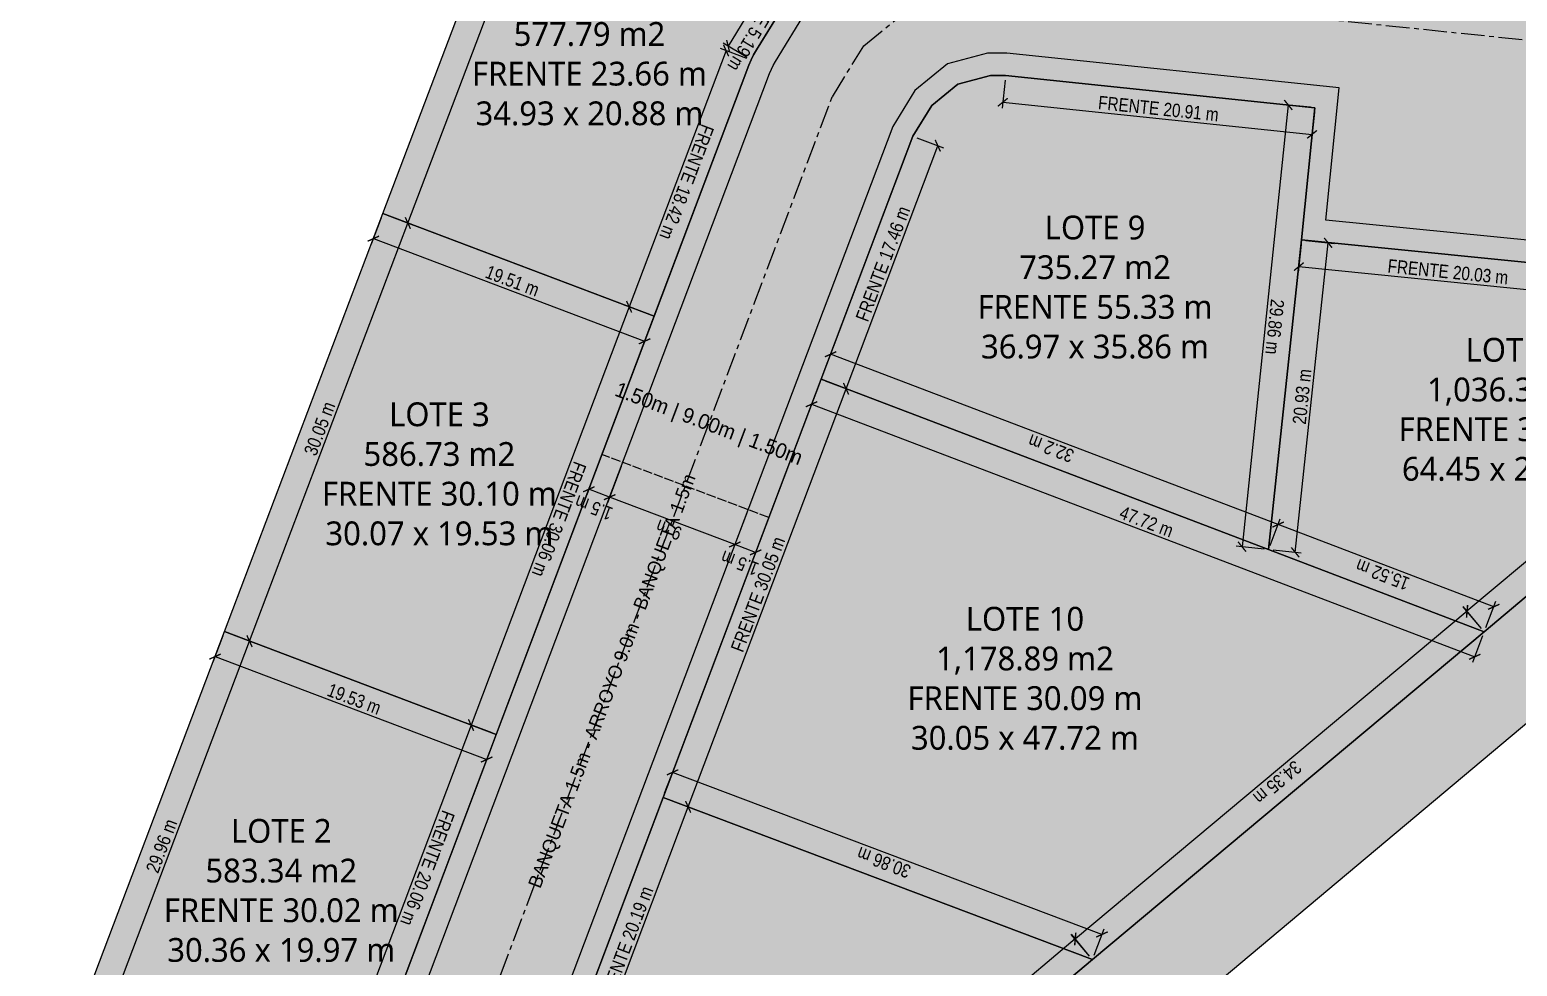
# Model space of a CAD drawing. Header units: metres. Extents: x 357816 to 358234, y 2285110 to 2285488.
# Drawn here: x 357894.6 to 357994.7, y 2285177.3 to 2285240.2 of the extents above; entities that cross this region are included whole.
import ezdxf
from ezdxf.enums import TextEntityAlignment as Align

# ---------------------------------------------------------------- set-up
doc = ezdxf.new("R2010")
doc.units = ezdxf.units.M
doc.header["$LTSCALE"] = 0.5
doc.linetypes.add('CENTER', pattern=[5.08, 3.175, -0.635, 0.635, -0.635])
doc.linetypes.add('DASHED', pattern=[1.524, 1.27, -0.254])
for name, color, linetype in [('COTAS', 6, 'Continuous'), ('DONACION', 3, 'Continuous'), ('LOTES', 2, 'Continuous'), ('TEXTOS', 7, 'Continuous'), ('VIAL_ASFALTO', 8, 'Continuous'), ('VIAL_BANQUETA', 9, 'CONTINUOUS')]:
    doc.layers.add(name, color=color, linetype=linetype)
doc.styles.add('OpenSans', font='OpenSans-Regular.ttf')
doc.styles.add('OpenSansCondensed-Light', font='OpenSansCondensed-Light.ttf')
doc.dimstyles.new('COTAS_M', dxfattribs={"dimtxt": 0.9, "dimasz": 0.6, "dimexe": 0.4, "dimexo": 0.3, "dimgap": 0.2, "dimtad": 1, "dimzin": 12, "dimdsep": 46, "dimtxsty": 'OpenSansCondensed-Light', "dimblk": 'ARCHTICK', "dimcen": 2.5, "dimclrd": 256, "dimclre": 256, "dimclrt": 256, "dimazin": 3, "dimtfac": 0.5, "dimtmove": 2, "dimatfit": 3})

# ---------------------------------------------------------------- blocks, each defined once
blk = doc.blocks.new('_ARCHTICK')
at = {"color": 0, "linetype": 'BYBLOCK', "const_width": 0.15}
blk.add_lwpolyline([(-0.5, -0.5), (0.5, 0.5)], dxfattribs=at)
blk = doc.blocks.new('*D8')
for p, q in [((357924.32, 2285193.48), (357917.23, 2285174.71)), ((357925.73, 2285192.95), (357923.95, 2285193.62)), ((357918.64, 2285174.18), (357916.86, 2285174.85))]:
    blk.add_line(p, q)
at = {"layer": 'Defpoints'}
for p in [(357924.32, 2285193.48), (357926.01, 2285192.84), (357918.92, 2285174.07)]:
    blk.add_point(p, dxfattribs=at)
at = {"layer": 'COTAS', "xscale": 0.6, "yscale": 0.6}
for p, rotation in [((357924.32, 2285193.48), 69.30350256378664), ((357917.23, 2285174.71), -110.69649743621336)]:
    blk.add_blockref('_ARCHTICK', p, dxfattribs=dict(at, rotation=rotation))
at = {"layer": 'COTAS', "insert": (357921.39, 2285183.86), "char_height": 0.9, "attachment_point": 5, "rotation": 249.3035, "style": 'OpenSansCondensed-Light'}
blk.add_mtext('FRENTE 20.06 m', dxfattribs=at)
blk = doc.blocks.new('*D10')
for p, q in [((357908.02, 2285199.66), (357909.8, 2285198.98)), ((357898.81, 2285171.11), (357909.42, 2285199.12)), ((357897.41, 2285171.64), (357899.18, 2285170.97))]:
    blk.add_line(p, q)
at = {"layer": 'Defpoints'}
for p in [(357907.74, 2285199.76), (357897.12, 2285171.75), (357898.81, 2285171.11)]:
    blk.add_point(p, dxfattribs=at)
at = {"layer": 'COTAS', "xscale": 0.6, "yscale": 0.6}
for p, rotation in [((357909.42, 2285199.12), 69.24801258629124), ((357898.81, 2285171.11), 249.24801258629122)]:
    blk.add_blockref('_ARCHTICK', p, dxfattribs=dict(at, rotation=rotation))
at = {"layer": 'COTAS', "insert": (357903.51, 2285185.35), "char_height": 0.9, "attachment_point": 5, "rotation": 69.248, "style": 'OpenSansCondensed-Light'}
blk.add_mtext('29.96 m', dxfattribs=at)
blk = doc.blocks.new('*D11')
for p, q in [((357907.63, 2285199.48), (357906.96, 2285197.7)), ((357907.1, 2285198.08), (357925.37, 2285191.16)), ((357925.9, 2285192.56), (357925.23, 2285190.78))]:
    blk.add_line(p, q)
at = {"layer": 'Defpoints'}
for p in [(357907.74, 2285199.76), (357907.1, 2285198.08), (357926.01, 2285192.84)]:
    blk.add_point(p, dxfattribs=at)
at = {"layer": 'COTAS', "xscale": 0.6, "yscale": 0.6}
for p, rotation in [((357907.1, 2285198.08), 159.24621055365517), ((357925.37, 2285191.16), -20.75378944634483)]:
    blk.add_blockref('_ARCHTICK', p, dxfattribs=dict(at, rotation=rotation))
at = {"layer": 'COTAS', "insert": (357916.46, 2285195.23), "char_height": 0.9, "attachment_point": 5, "rotation": 339.2462, "style": 'OpenSansCondensed-Light'}
blk.add_mtext('19.53 m', dxfattribs=at)
blk = doc.blocks.new('*D12')
for p, q in [((357934.95, 2285221.6), (357924.32, 2285193.48)), ((357936.35, 2285221.07), (357934.57, 2285221.74)), ((357925.73, 2285192.95), (357923.95, 2285193.62))]:
    blk.add_line(p, q)
at = {"layer": 'Defpoints'}
for p in [(357934.95, 2285221.6), (357936.63, 2285220.96), (357926.01, 2285192.84)]:
    blk.add_point(p, dxfattribs=at)
at = {"layer": 'COTAS', "xscale": 0.6, "yscale": 0.6}
for p, rotation in [((357934.95, 2285221.6), 69.30350256379677), ((357924.32, 2285193.48), -110.69649743620323)]:
    blk.add_blockref('_ARCHTICK', p, dxfattribs=dict(at, rotation=rotation))
at = {"layer": 'COTAS', "insert": (357930.24, 2285207.31), "char_height": 0.9, "attachment_point": 5, "rotation": 249.3035, "style": 'OpenSansCondensed-Light'}
blk.add_mtext('FRENTE 30.06 m', dxfattribs=at)
blk = doc.blocks.new('*D13')
for p, q in [((357918.67, 2285227.76), (357920.44, 2285227.09)), ((357909.42, 2285199.12), (357920.07, 2285227.23)), ((357908.02, 2285199.66), (357909.8, 2285198.98))]:
    blk.add_line(p, q)
at = {"layer": 'Defpoints'}
for p in [(357918.39, 2285227.86), (357907.74, 2285199.76), (357909.42, 2285199.12)]:
    blk.add_point(p, dxfattribs=at)
at = {"layer": 'COTAS', "xscale": 0.6, "yscale": 0.6}
for p, rotation in [((357920.07, 2285227.23), 69.24801258600553), ((357909.42, 2285199.12), 249.24801258600553)]:
    blk.add_blockref('_ARCHTICK', p, dxfattribs=dict(at, rotation=rotation))
at = {"layer": 'COTAS', "insert": (357914.14, 2285213.41), "char_height": 0.9, "attachment_point": 5, "rotation": 69.248, "style": 'OpenSansCondensed-Light'}
blk.add_mtext('30.05 m', dxfattribs=at)
blk = doc.blocks.new('*D14')
for p, q in [((357918.28, 2285227.58), (357917.61, 2285225.81)), ((357917.75, 2285226.18), (357935.99, 2285219.28)), ((357936.52, 2285220.68), (357935.85, 2285218.9))]:
    blk.add_line(p, q)
at = {"layer": 'Defpoints'}
for p in [(357918.39, 2285227.86), (357917.75, 2285226.18), (357936.63, 2285220.96)]:
    blk.add_point(p, dxfattribs=at)
at = {"layer": 'COTAS', "xscale": 0.6, "yscale": 0.6}
for p, rotation in [((357917.75, 2285226.18), 159.27299315683976), ((357935.99, 2285219.28), -20.72700684316025)]:
    blk.add_blockref('_ARCHTICK', p, dxfattribs=dict(at, rotation=rotation))
at = {"layer": 'COTAS', "insert": (357927.1, 2285223.34), "char_height": 0.9, "attachment_point": 5, "rotation": 339.273, "style": 'OpenSansCondensed-Light'}
blk.add_mtext('19.51 m', dxfattribs=at)
blk = doc.blocks.new('*D15')
for p, q in [((357944.3, 2285243.56), (357941.61, 2285239.12)), ((357945.59, 2285242.79), (357943.96, 2285243.77)), ((357942.9, 2285238.35), (357941.27, 2285239.33))]:
    blk.add_line(p, q)
at = {"layer": 'Defpoints'}
for p in [(357944.3, 2285243.56), (357945.84, 2285242.63), (357943.15, 2285238.19)]:
    blk.add_point(p, dxfattribs=at)
at = {"layer": 'COTAS', "xscale": 0.6, "yscale": 0.6}
for p, rotation in [((357944.3, 2285243.56), 58.784216881111234), ((357941.61, 2285239.12), -121.21578311888877)]:
    blk.add_blockref('_ARCHTICK', p, dxfattribs=dict(at, rotation=rotation))
at = {"layer": 'COTAS', "insert": (357943.86, 2285240.8), "char_height": 0.9, "attachment_point": 5, "rotation": 238.7842, "style": 'OpenSansCondensed-Light'}
blk.add_mtext('FRENTE 5.19 m', dxfattribs=at)
blk = doc.blocks.new('*D16')
for p, q in [((357941.47, 2285238.83), (357934.95, 2285221.6)), ((357942.87, 2285238.3), (357941.1, 2285238.97)), ((357936.35, 2285221.07), (357934.57, 2285221.74))]:
    blk.add_line(p, q)
at = {"layer": 'Defpoints'}
for p in [(357941.47, 2285238.83), (357943.15, 2285238.19), (357936.63, 2285220.96)]:
    blk.add_point(p, dxfattribs=at)
at = {"layer": 'COTAS', "xscale": 0.6, "yscale": 0.6}
for p, rotation in [((357941.47, 2285238.83), 69.2659862087602), ((357934.95, 2285221.6), -110.7340137912398)]:
    blk.add_blockref('_ARCHTICK', p, dxfattribs=dict(at, rotation=rotation))
at = {"layer": 'COTAS', "insert": (357938.82, 2285229.98), "char_height": 0.9, "attachment_point": 5, "rotation": 249.266, "style": 'OpenSansCondensed-Light'}
blk.add_mtext('FRENTE 18.42 m', dxfattribs=at)
blk = doc.blocks.new('*D17')
for p, q in [((357931.05, 2285260.45), (357932.83, 2285259.77)), ((357920.07, 2285227.23), (357932.46, 2285259.91)), ((357918.67, 2285227.76), (357920.44, 2285227.09))]:
    blk.add_line(p, q)
at = {"layer": 'Defpoints'}
for p in [(357930.77, 2285260.55), (357918.39, 2285227.86), (357920.07, 2285227.23)]:
    blk.add_point(p, dxfattribs=at)
at = {"layer": 'COTAS', "xscale": 0.6, "yscale": 0.6}
for p, rotation in [((357932.46, 2285259.91), 69.24801258597208), ((357920.07, 2285227.23), 249.24801258597208)]:
    blk.add_blockref('_ARCHTICK', p, dxfattribs=dict(at, rotation=rotation))
at = {"layer": 'COTAS', "insert": (357925.66, 2285243.8), "char_height": 0.9, "attachment_point": 5, "rotation": 69.248, "style": 'OpenSansCondensed-Light'}
blk.add_mtext('34.96 m', dxfattribs=at)
blk = doc.blocks.new('*D33')
for p, q in [((357980.14, 2285225.79), (357979.95, 2285223.9)), ((357979.99, 2285224.3), (357999.92, 2285222.31)), ((358000.07, 2285223.8), (357999.88, 2285221.91))]:
    blk.add_line(p, q)
at = {"layer": 'Defpoints'}
for p in [(357980.17, 2285226.09), (357979.99, 2285224.3), (358000.1, 2285224.1)]:
    blk.add_point(p, dxfattribs=at)
at = {"layer": 'COTAS', "xscale": 0.6, "yscale": 0.6}
for p, rotation in [((357979.99, 2285224.3), 174.29794615164045), ((357999.92, 2285222.31), -5.702053848359564)]:
    blk.add_blockref('_ARCHTICK', p, dxfattribs=dict(at, rotation=rotation))
at = {"layer": 'COTAS', "insert": (357990.02, 2285223.95), "char_height": 0.9, "attachment_point": 5, "rotation": 354.2979, "style": 'OpenSansCondensed-Light'}
blk.add_mtext('FRENTE 20.03 m', dxfattribs=at)
blk = doc.blocks.new('*D35')
for p, q in [((358033.81, 2285236.88), (357991.3, 2285201.13)), ((358034.78, 2285235.73), (358033.55, 2285237.18)), ((357992.27, 2285199.98), (357991.04, 2285201.43))]:
    blk.add_line(p, q)
at = {"layer": 'Defpoints'}
for p in [(358033.81, 2285236.88), (358034.97, 2285235.5), (357992.46, 2285199.75)]:
    blk.add_point(p, dxfattribs=at)
at = {"layer": 'COTAS', "xscale": 0.6, "yscale": 0.6}
for p, rotation in [((358033.81, 2285236.88), 40.06311706302296), ((357991.3, 2285201.13), -139.93688293697704)]:
    blk.add_blockref('_ARCHTICK', p, dxfattribs=dict(at, rotation=rotation))
at = {"layer": 'COTAS', "insert": (358012.97, 2285218.51), "char_height": 0.9, "attachment_point": 5, "rotation": 220.0631, "style": 'OpenSansCondensed-Light'}
blk.add_mtext('55.54 m', dxfattribs=at)
blk = doc.blocks.new('*D36')
for p, q in [((357978.07, 2285205.56), (357978.74, 2285207.34)), ((357993.1, 2285201.43), (357978.6, 2285206.96)), ((357992.57, 2285200.03), (357993.24, 2285201.81))]:
    blk.add_line(p, q)
at = {"layer": 'Defpoints'}
for p in [(357977.96, 2285205.28), (357993.1, 2285201.43), (357992.46, 2285199.75)]:
    blk.add_point(p, dxfattribs=at)
at = {"layer": 'COTAS', "xscale": 0.6, "yscale": 0.6}
for p, rotation in [((357978.6, 2285206.96), 159.12418378314), ((357993.1, 2285201.43), 339.12418378314)]:
    blk.add_blockref('_ARCHTICK', p, dxfattribs=dict(at, rotation=rotation))
at = {"layer": 'COTAS', "insert": (357985.62, 2285203.59), "char_height": 0.9, "attachment_point": 5, "rotation": 159.1242, "style": 'OpenSansCondensed-Light'}
blk.add_mtext('15.52 m', dxfattribs=at)
blk = doc.blocks.new('*D37')
for p, q in [((357979.75, 2285205.09), (357981.96, 2285225.9)), ((357980.47, 2285226.06), (357982.36, 2285225.86)), ((357978.26, 2285205.25), (357980.15, 2285205.05))]:
    blk.add_line(p, q)
at = {"layer": 'Defpoints'}
for p in [(357980.17, 2285226.09), (357977.96, 2285205.28), (357979.75, 2285205.09)]:
    blk.add_point(p, dxfattribs=at)
at = {"layer": 'COTAS', "xscale": 0.6, "yscale": 0.6}
for p, rotation in [((357981.96, 2285225.9), 83.93797027541403), ((357979.75, 2285205.09), 263.93797027541405)]:
    blk.add_blockref('_ARCHTICK', p, dxfattribs=dict(at, rotation=rotation))
at = {"layer": 'COTAS', "insert": (357980.21, 2285215.56), "char_height": 0.9, "attachment_point": 5, "rotation": 83.938, "style": 'OpenSansCondensed-Light'}
blk.add_mtext('20.93 m', dxfattribs=at)
blk = doc.blocks.new('*D38')
for p, q in [((357949.54, 2285216.09), (357955.71, 2285232.43)), ((357954.31, 2285232.96), (357956.09, 2285232.29)), ((357948.14, 2285216.62), (357949.92, 2285215.95))]:
    blk.add_line(p, q)
at = {"layer": 'Defpoints'}
for p in [(357954.03, 2285233.06), (357947.86, 2285216.73), (357949.54, 2285216.09)]:
    blk.add_point(p, dxfattribs=at)
at = {"layer": 'COTAS', "xscale": 0.6, "yscale": 0.6}
for p, rotation in [((357955.71, 2285232.43), 69.30350256391723), ((357949.54, 2285216.09), 249.30350256391722)]:
    blk.add_blockref('_ARCHTICK', p, dxfattribs=dict(at, rotation=rotation))
at = {"layer": 'COTAS', "insert": (357952.02, 2285224.49), "char_height": 0.9, "attachment_point": 5, "rotation": 69.3035, "style": 'OpenSansCondensed-Light'}
blk.add_mtext('FRENTE 17.46 m', dxfattribs=at)
blk = doc.blocks.new('*D39')
for p, q in [((357960.24, 2285236.84), (357960.04, 2285234.95)), ((357960.08, 2285235.35), (357980.88, 2285233.19)), ((357981.04, 2285234.68), (357980.84, 2285232.79))]:
    blk.add_line(p, q)
at = {"layer": 'Defpoints'}
for p in [(357960.27, 2285237.14), (357960.08, 2285235.35), (357981.07, 2285234.98)]:
    blk.add_point(p, dxfattribs=at)
at = {"layer": 'COTAS', "xscale": 0.6, "yscale": 0.6}
for p, rotation in [((357960.08, 2285235.35), 174.07704180983308), ((357980.88, 2285233.19), -5.922958190166911)]:
    blk.add_blockref('_ARCHTICK', p, dxfattribs=dict(at, rotation=rotation))
at = {"layer": 'COTAS', "insert": (357970.55, 2285234.92), "char_height": 0.9, "attachment_point": 5, "rotation": 354.077, "style": 'OpenSansCondensed-Light'}
blk.add_mtext('FRENTE 20.91 m', dxfattribs=at)
blk = doc.blocks.new('*D40')
for p, q in [((357979.28, 2285235.17), (357976.17, 2285205.47)), ((357980.77, 2285235.01), (357978.88, 2285235.21)), ((357977.66, 2285205.31), (357975.77, 2285205.51))]:
    blk.add_line(p, q)
at = {"layer": 'Defpoints'}
for p in [(357979.28, 2285235.17), (357981.07, 2285234.98), (357977.96, 2285205.28)]:
    blk.add_point(p, dxfattribs=at)
at = {"layer": 'COTAS', "xscale": 0.6, "yscale": 0.6}
for p, rotation in [((357979.28, 2285235.17), 84.0299844836022), ((357976.17, 2285205.47), -95.9700155163978)]:
    blk.add_blockref('_ARCHTICK', p, dxfattribs=dict(at, rotation=rotation))
at = {"layer": 'COTAS', "insert": (357978.37, 2285220.25), "char_height": 0.9, "attachment_point": 5, "rotation": 264.03, "style": 'OpenSansCondensed-Light'}
blk.add_mtext('29.86 m', dxfattribs=at)
blk = doc.blocks.new('*D41')
for p, q in [((357947.97, 2285217.01), (357948.64, 2285218.79)), ((357978.6, 2285206.96), (357948.5, 2285218.41)), ((357978.07, 2285205.56), (357978.74, 2285207.34))]:
    blk.add_line(p, q)
at = {"layer": 'Defpoints'}
for p in [(357947.86, 2285216.73), (357978.6, 2285206.96), (357977.96, 2285205.28)]:
    blk.add_point(p, dxfattribs=at)
at = {"layer": 'COTAS', "xscale": 0.6, "yscale": 0.6}
for p, rotation in [((357948.5, 2285218.41), 159.1751840271897), ((357978.6, 2285206.96), 339.1751840271897)]:
    blk.add_blockref('_ARCHTICK', p, dxfattribs=dict(at, rotation=rotation))
at = {"layer": 'COTAS', "insert": (357963.32, 2285212.08), "char_height": 0.9, "attachment_point": 5, "rotation": 159.1752, "style": 'OpenSansCondensed-Light'}
blk.add_mtext('32.2 m', dxfattribs=at)
blk = doc.blocks.new('*D42')
for p, q in [((357948.14, 2285216.62), (357949.92, 2285215.95)), ((357938.92, 2285187.98), (357949.54, 2285216.09)), ((357937.52, 2285188.51), (357939.3, 2285187.84))]:
    blk.add_line(p, q)
at = {"layer": 'Defpoints'}
for p in [(357947.86, 2285216.73), (357937.24, 2285188.62), (357938.92, 2285187.98)]:
    blk.add_point(p, dxfattribs=at)
at = {"layer": 'COTAS', "xscale": 0.6, "yscale": 0.6}
for p, rotation in [((357949.54, 2285216.09), 69.30350256363941), ((357938.92, 2285187.98), 249.30350256363943)]:
    blk.add_blockref('_ARCHTICK', p, dxfattribs=dict(at, rotation=rotation))
at = {"layer": 'COTAS', "insert": (357943.62, 2285202.27), "char_height": 0.9, "attachment_point": 5, "rotation": 69.3035, "style": 'OpenSansCondensed-Light'}
blk.add_mtext('FRENTE 30.05 m', dxfattribs=at)
blk = doc.blocks.new('*D43')
for p, q in [((357947.75, 2285216.45), (357947.08, 2285214.67)), ((357947.22, 2285215.05), (357991.82, 2285198.07)), ((357992.35, 2285199.47), (357991.68, 2285197.69))]:
    blk.add_line(p, q)
at = {"layer": 'Defpoints'}
for p in [(357947.86, 2285216.73), (357947.22, 2285215.05), (357992.46, 2285199.75)]:
    blk.add_point(p, dxfattribs=at)
at = {"layer": 'COTAS', "xscale": 0.6, "yscale": 0.6}
for p, rotation in [((357947.22, 2285215.05), 159.1585997351618), ((357991.82, 2285198.07), -20.8414002648382)]:
    blk.add_blockref('_ARCHTICK', p, dxfattribs=dict(at, rotation=rotation))
at = {"layer": 'COTAS', "insert": (357969.75, 2285207.16), "char_height": 0.9, "attachment_point": 5, "rotation": 339.1586, "style": 'OpenSansCondensed-Light'}
blk.add_mtext('47.72 m', dxfattribs=at)
blk = doc.blocks.new('*D44')
for p, q in [((357992.27, 2285199.98), (357991.05, 2285201.44)), ((357991.31, 2285201.13), (357964.96, 2285179.1)), ((357965.92, 2285177.95), (357964.7, 2285179.41))]:
    blk.add_line(p, q)
at = {"layer": 'Defpoints'}
for p in [(357991.31, 2285201.13), (357992.46, 2285199.75), (357966.11, 2285177.72)]:
    blk.add_point(p, dxfattribs=at)
at = {"layer": 'COTAS', "xscale": 0.6, "yscale": 0.6}
for p, rotation in [((357991.31, 2285201.13), 39.89741513330196), ((357964.96, 2285179.1), -140.10258486669804)]:
    blk.add_blockref('_ARCHTICK', p, dxfattribs=dict(at, rotation=rotation))
at = {"layer": 'COTAS', "insert": (357978.55, 2285189.62), "char_height": 0.9, "attachment_point": 5, "rotation": 219.8974, "style": 'OpenSansCondensed-Light'}
blk.add_mtext('34.35 m', dxfattribs=at)
blk = doc.blocks.new('*D45')
for p, q in [((357937.34, 2285188.9), (357938.02, 2285190.68)), ((357966.75, 2285179.4), (357937.87, 2285190.3)), ((357966.22, 2285178), (357966.89, 2285179.78))]:
    blk.add_line(p, q)
at = {"layer": 'Defpoints'}
for p in [(357937.24, 2285188.62), (357966.75, 2285179.4), (357966.11, 2285177.72)]:
    blk.add_point(p, dxfattribs=at)
at = {"layer": 'COTAS', "xscale": 0.6, "yscale": 0.6}
for p, rotation in [((357937.87, 2285190.3), 159.32202629435452), ((357966.75, 2285179.4), 339.3220262943545)]:
    blk.add_blockref('_ARCHTICK', p, dxfattribs=dict(at, rotation=rotation))
at = {"layer": 'COTAS', "insert": (357952.08, 2285184.24), "char_height": 0.9, "attachment_point": 5, "rotation": 159.322, "style": 'OpenSansCondensed-Light'}
blk.add_mtext('30.86 m', dxfattribs=at)
blk = doc.blocks.new('*D47')
for p, q in [((357937.52, 2285188.51), (357939.3, 2285187.84)), ((357931.79, 2285169.09), (357938.92, 2285187.98)), ((357930.38, 2285169.62), (357932.16, 2285168.95))]:
    blk.add_line(p, q)
at = {"layer": 'Defpoints'}
for p in [(357937.24, 2285188.62), (357930.1, 2285169.73), (357931.79, 2285169.09)]:
    blk.add_point(p, dxfattribs=at)
at = {"layer": 'COTAS', "xscale": 0.6, "yscale": 0.6}
for p, rotation in [((357938.92, 2285187.98), 69.30350256402035), ((357931.79, 2285169.09), 249.30350256402033)]:
    blk.add_blockref('_ARCHTICK', p, dxfattribs=dict(at, rotation=rotation))
at = {"layer": 'COTAS', "insert": (357934.75, 2285178.77), "char_height": 0.9, "attachment_point": 5, "rotation": 69.3035, "style": 'OpenSansCondensed-Light'}
blk.add_mtext('FRENTE 20.19 m', dxfattribs=at)
blk = doc.blocks.new('*D48')
for p, q in [((357965.92, 2285177.95), (357964.69, 2285179.4)), ((357964.95, 2285179.1), (357938.61, 2285156.96)), ((357939.58, 2285155.81), (357938.35, 2285157.26))]:
    blk.add_line(p, q)
at = {"layer": 'Defpoints'}
for p in [(357964.95, 2285179.1), (357966.11, 2285177.72), (357939.77, 2285155.58)]:
    blk.add_point(p, dxfattribs=at)
at = {"layer": 'COTAS', "xscale": 0.6, "yscale": 0.6}
for p, rotation in [((357964.95, 2285179.1), 40.048619380257435), ((357938.61, 2285156.96), -139.95138061974257)]:
    blk.add_blockref('_ARCHTICK', p, dxfattribs=dict(at, rotation=rotation))
at = {"layer": 'COTAS', "insert": (357952.2, 2285167.53), "char_height": 0.9, "attachment_point": 5, "rotation": 220.0486, "style": 'OpenSansCondensed-Light'}
blk.add_mtext('34.41 m', dxfattribs=at)
blk = doc.blocks.new('*D59')
for p, q in [((357942.84, 2285207.68), (357941.92, 2285205.25)), ((357944.24, 2285207.15), (357943.32, 2285204.72)), ((357943.46, 2285205.09), (357942.06, 2285205.62))]:
    blk.add_line(p, q)
at = {"layer": 'Defpoints'}
for p in [(357942.94, 2285207.96), (357944.35, 2285207.43), (357943.46, 2285205.09)]:
    blk.add_point(p, dxfattribs=at)
at = {"layer": 'COTAS', "xscale": 0.6, "yscale": 0.6}
for p, rotation in [((357942.06, 2285205.62), 159.3035025630603), ((357943.46, 2285205.09), 339.3035025630603)]:
    blk.add_blockref('_ARCHTICK', p, dxfattribs=dict(at, rotation=rotation))
at = {"layer": 'COTAS', "insert": (357942.39, 2285204.37), "char_height": 0.9, "attachment_point": 5, "rotation": 159.3035, "style": 'OpenSansCondensed-Light'}
blk.add_mtext('1.5 m', dxfattribs=at)
blk = doc.blocks.new('*D60')
for p, q in [((357934.42, 2285210.86), (357933.5, 2285208.43)), ((357942.06, 2285205.62), (357933.64, 2285208.8)), ((357942.84, 2285207.68), (357941.92, 2285205.25))]:
    blk.add_line(p, q)
at = {"layer": 'Defpoints'}
for p in [(357934.52, 2285211.14), (357942.94, 2285207.96), (357942.06, 2285205.62)]:
    blk.add_point(p, dxfattribs=at)
at = {"layer": 'COTAS', "xscale": 0.6, "yscale": 0.6}
for p, rotation in [((357933.64, 2285208.8), 159.30350256332224), ((357942.06, 2285205.62), 339.30350256332224)]:
    blk.add_blockref('_ARCHTICK', p, dxfattribs=dict(at, rotation=rotation))
at = {"layer": 'COTAS', "insert": (357937.62, 2285206.6), "char_height": 0.9, "attachment_point": 5, "rotation": 159.3035, "style": 'OpenSansCondensed-Light'}
blk.add_mtext('9 m', dxfattribs=at)
blk = doc.blocks.new('*D61')
for p, q in [((357933.01, 2285211.39), (357932.1, 2285208.96)), ((357934.42, 2285210.86), (357933.5, 2285208.43)), ((357933.64, 2285208.8), (357932.24, 2285209.33))]:
    blk.add_line(p, q)
at = {"layer": 'Defpoints'}
for p in [(357933.12, 2285211.67), (357934.52, 2285211.14), (357933.64, 2285208.8)]:
    blk.add_point(p, dxfattribs=at)
at = {"layer": 'COTAS', "xscale": 0.6, "yscale": 0.6}
for p, rotation in [((357932.24, 2285209.33), 159.3035025630603), ((357933.64, 2285208.8), 339.3035025630603)]:
    blk.add_blockref('_ARCHTICK', p, dxfattribs=dict(at, rotation=rotation))
at = {"layer": 'COTAS', "insert": (357932.57, 2285208.09), "char_height": 0.9, "attachment_point": 5, "rotation": 159.3035, "style": 'OpenSansCondensed-Light'}
blk.add_mtext('1.5 m', dxfattribs=at)

msp = doc.modelspace()

# ---------------------------------------------------------------- hatches: boundary and pattern name
at = {"layer": 'DONACION', "transparency": 33554534}
msp.add_hatch(color=3, dxfattribs=at).paths.add_polyline_path([(357939.77, 2285155.58), (357966.11, 2285177.72), (357992.46, 2285199.75), (358034.97, 2285235.5), (358043.71, 2285266.16), (358060.21, 2285262.51), (358062.2, 2285261.74), (358063.86, 2285260.3), (358065.08, 2285258.53), (358065.63, 2285256.2), (358065.41, 2285254.1), (358063.86, 2285251.11), (357946.842, 2285152.923)])
at = {"layer": 'LOTES', "transparency": 33554521}
for points in [[(357945.842, 2285242.63), (357945.62, 2285242.294), (357943.51, 2285238.864), (357943.321, 2285238.534), (357943.153, 2285238.192), (357943.007, 2285237.841), (357936.63, 2285220.962), (357918.387, 2285227.865), (357930.773, 2285260.553)], [(357980.17, 2285226.09), (358000.1, 2285224.1), (358001.583, 2285238.816), (358034.97, 2285235.5), (357992.46, 2285199.75), (357977.96, 2285205.28)], [(357947.859, 2285216.729), (357954.03, 2285233.064), (357955.307, 2285235.139), (357957.052, 2285236.558), (357959.258, 2285237.14), (357960.27, 2285237.14), (357981.066, 2285234.982), (357980.17, 2285226.09), (357977.96, 2285205.28)], [(357936.63, 2285220.962), (357926.006, 2285192.84), (357907.739, 2285199.762), (357918.387, 2285227.865)], [(357937.238, 2285188.617), (357947.859, 2285216.729), (357977.96, 2285205.28), (357992.46, 2285199.75), (357966.11, 2285177.72)], [(357926.006, 2285192.84), (357918.916, 2285174.072), (357916.175, 2285167.543), (357915.126, 2285165.532), (357914.807, 2285165.066), (357897.125, 2285171.75), (357907.739, 2285199.762)], [(357926.152, 2285160.723), (357926.93, 2285162.215), (357927.142, 2285162.667), (357930.022, 2285169.527), (357930.103, 2285169.729), (357937.238, 2285188.617), (357966.11, 2285177.72), (357939.77, 2285155.58)]]:
    msp.add_hatch(color=2, dxfattribs=at).paths.add_polyline_path(points)
at = {"layer": 'VIAL_ASFALTO', "transparency": 33554546}
msp.add_hatch(color=8, dxfattribs=at).paths.add_polyline_path([(357888.604, 2285128.28), (357890.138, 2285131.791), (357890.255, 2285132.04), (357890.385, 2285132.282), (357894.01, 2285138.548), (357894.213, 2285138.868), (357894.439, 2285139.172), (357899.053, 2285144.877), (357899.322, 2285145.185), (357912.677, 2285159.295), (357916.414, 2285164.759), (357917.533, 2285166.905), (357920.309, 2285173.517), (357944.402, 2285237.288), (357944.52, 2285237.574), (357944.646, 2285237.83), (357944.8, 2285238.098), (357946.884, 2285241.486), (357947.065, 2285241.76), (357947.249, 2285242), (357947.448, 2285242.228), (357947.662, 2285242.441), (357947.91, 2285242.657), (357951.409, 2285245.504), (357951.685, 2285245.712), (357951.952, 2285245.886), (357952.231, 2285246.04), (357952.52, 2285246.175), (357952.818, 2285246.288), (357953.148, 2285246.388), (357957.309, 2285247.485), (357957.616, 2285247.555), (357957.902, 2285247.602), (357958.19, 2285247.63), (357958.504, 2285247.64), (357960.561, 2285247.64), (357960.812, 2285247.633), (357961.064, 2285247.614), (357983.611, 2285245.275), (357984.502, 2285254.119), (358001.447, 2285252.427), (357998.758, 2285225.741), (357981.813, 2285227.433), (357982.709, 2285236.32), (357960.347, 2285238.64), (357959.063, 2285238.64), (357956.356, 2285237.926), (357954.163, 2285236.141), (357952.678, 2285233.728), (357928.704, 2285170.272), (357928.634, 2285170.096), (357925.771, 2285163.277), (357925.585, 2285162.881), (357924.28, 2285160.379), (357924.138, 2285160.126), (357923.982, 2285159.881), (357919.921, 2285153.944), (357919.691, 2285153.635), (357919.438, 2285153.345), (357905.959, 2285139.104), (357901.64, 2285133.763), (357900.717, 2285132.169), (357900.549, 2285131.867), (357900.32, 2285131.412), (357900.111, 2285130.941), (357899.926, 2285130.46), (357899.764, 2285129.97), (357899.627, 2285129.474), (357899.514, 2285128.971), (357899.426, 2285128.463), (357899.363, 2285127.951), (357899.325, 2285127.437), (357899.312, 2285126.922), (357899.325, 2285126.407), (357899.363, 2285125.893), (357899.426, 2285125.381), (357899.514, 2285124.874), (357899.627, 2285124.371), (357899.764, 2285123.874), (357899.926, 2285123.385), (357900.111, 2285122.904), (357900.32, 2285122.433), (357900.552, 2285121.972), (357900.806, 2285121.524), (357901.082, 2285121.088), (357901.379, 2285120.667), (357901.696, 2285120.261), (357902.032, 2285119.871), (357902.24, 2285119.652), (357901.24, 2285119.6), (357886.574, 2285122.842), (357888.495, 2285128.008)])
at = {"layer": 'VIAL_BANQUETA', "transparency": 33554585}
msp.add_hatch(color=9, dxfattribs=at).paths.add_polyline_path([(357887.221, 2285128.861), (357888.771, 2285132.411), (357888.915, 2285132.717), (357889.076, 2285133.014), (357892.726, 2285139.324), (357892.976, 2285139.719), (357893.255, 2285140.093), (357897.905, 2285145.843), (357898.212, 2285146.194), (357911.506, 2285160.239), (357915.126, 2285165.532), (357916.175, 2285167.543), (357918.916, 2285174.072), (357943.007, 2285237.841), (357943.153, 2285238.192), (357943.321, 2285238.534), (357943.51, 2285238.864), (357945.62, 2285242.294), (357945.842, 2285242.63), (357946.087, 2285242.951), (357946.353, 2285243.254), (357946.639, 2285243.539), (357946.943, 2285243.804), (357950.483, 2285246.684), (357950.823, 2285246.941), (357951.179, 2285247.172), (357951.551, 2285247.378), (357951.936, 2285247.558), (357952.333, 2285247.709), (357952.74, 2285247.832), (357956.95, 2285248.942), (357957.327, 2285249.028), (357957.709, 2285249.09), (357958.094, 2285249.128), (357958.48, 2285249.14), (357960.58, 2285249.14), (357960.89, 2285249.132), (357961.199, 2285249.108), (357982.269, 2285246.922), (357983.16, 2285255.76), (358003.09, 2285253.77), (358000.1, 2285224.1), (357980.17, 2285226.09), (357981.066, 2285234.982), (357960.27, 2285237.14), (357959.258, 2285237.14), (357957.052, 2285236.558), (357955.307, 2285235.139), (357954.03, 2285233.064), (357930.103, 2285169.729), (357930.022, 2285169.527), (357927.142, 2285162.667), (357926.93, 2285162.215), (357925.6, 2285159.665), (357925.425, 2285159.354), (357925.232, 2285159.053), (357921.142, 2285153.073), (357920.86, 2285152.692), (357920.548, 2285152.336), (357907.088, 2285138.115), (357902.879, 2285132.911), (357902.022, 2285131.429), (357902.023, 2285131.426), (357901.875, 2285131.165), (357901.677, 2285130.77), (357901.498, 2285130.366), (357901.339, 2285129.954), (357901.2, 2285129.535), (357901.082, 2285129.109), (357900.986, 2285128.678), (357900.91, 2285128.243), (357900.856, 2285127.804), (357900.823, 2285127.364), (357900.813, 2285126.922), (357900.823, 2285126.481), (357900.856, 2285126.04), (357900.91, 2285125.602), (357900.986, 2285125.166), (357901.082, 2285124.735), (357901.2, 2285124.31), (357901.339, 2285123.89), (357901.498, 2285123.478), (357901.677, 2285123.074), (357901.875, 2285122.68), (357902.093, 2285122.295), (357902.329, 2285121.922), (357902.584, 2285121.561), (357902.856, 2285121.213), (357903.144, 2285120.878), (357903.449, 2285120.558), (357903.769, 2285120.254), (357904.103, 2285119.965), (357904.362, 2285119.763), (357902.24, 2285119.652), (357902.032, 2285119.871), (357901.696, 2285120.261), (357901.379, 2285120.667), (357901.082, 2285121.088), (357900.806, 2285121.524), (357900.552, 2285121.972), (357900.32, 2285122.433), (357900.111, 2285122.904), (357899.926, 2285123.385), (357899.764, 2285123.874), (357899.627, 2285124.371), (357899.514, 2285124.874), (357899.426, 2285125.381), (357899.363, 2285125.893), (357899.325, 2285126.407), (357899.312, 2285126.922), (357899.325, 2285127.437), (357899.363, 2285127.951), (357899.426, 2285128.463), (357899.514, 2285128.971), (357899.627, 2285129.474), (357899.764, 2285129.97), (357899.926, 2285130.46), (357900.111, 2285130.941), (357900.32, 2285131.412), (357900.549, 2285131.867), (357900.717, 2285132.169), (357901.64, 2285133.763), (357905.959, 2285139.104), (357919.438, 2285153.345), (357919.691, 2285153.635), (357919.921, 2285153.944), (357923.982, 2285159.881), (357924.138, 2285160.126), (357924.28, 2285160.379), (357925.585, 2285162.881), (357925.771, 2285163.277), (357928.634, 2285170.096), (357928.704, 2285170.272), (357952.678, 2285233.728), (357954.163, 2285236.141), (357956.356, 2285237.926), (357959.063, 2285238.64), (357960.347, 2285238.64), (357982.709, 2285236.32), (357981.813, 2285227.433), (357998.758, 2285225.741), (358001.447, 2285252.427), (357984.502, 2285254.119), (357983.611, 2285245.275), (357961.064, 2285247.614), (357960.812, 2285247.633), (357960.561, 2285247.64), (357958.504, 2285247.64), (357958.19, 2285247.63), (357957.902, 2285247.602), (357957.616, 2285247.555), (357957.309, 2285247.485), (357953.148, 2285246.388), (357952.818, 2285246.288), (357952.52, 2285246.175), (357952.231, 2285246.04), (357951.952, 2285245.886), (357951.685, 2285245.712), (357951.409, 2285245.504), (357947.91, 2285242.657), (357947.662, 2285242.441), (357947.448, 2285242.228), (357947.249, 2285242), (357947.065, 2285241.76), (357946.884, 2285241.486), (357944.8, 2285238.098), (357944.646, 2285237.83), (357944.52, 2285237.574), (357944.402, 2285237.288), (357920.309, 2285173.517), (357917.533, 2285166.905), (357916.414, 2285164.759), (357912.677, 2285159.295), (357899.322, 2285145.185), (357899.053, 2285144.877), (357894.439, 2285139.172), (357894.213, 2285138.868), (357894.01, 2285138.548), (357890.385, 2285132.282), (357890.255, 2285132.04), (357890.138, 2285131.791), (357888.604, 2285128.28), (357888.495, 2285128.008), (357886.574, 2285122.842), (357885.095, 2285123.169), (357887.096, 2285128.551)])

# ---------------------------------------------------------------- linework, layer by layer
at = {"layer": 'DONACION'}
msp.add_lwpolyline([(357939.77, 2285155.58), (357966.11, 2285177.72), (357992.46, 2285199.75), (358034.97, 2285235.5), (358043.71, 2285266.16), (358060.21, 2285262.51), (358062.2, 2285261.74), (358063.86, 2285260.3), (358065.08, 2285258.53), (358065.63, 2285256.2), (358065.41, 2285254.1), (358063.86, 2285251.11), (357946.842, 2285152.923)], close=True, dxfattribs=at)
at = {"layer": 'LOTES'}
for points in [[(357945.842, 2285242.63), (357945.62, 2285242.294), (357943.51, 2285238.864), (357943.321, 2285238.534), (357943.153, 2285238.192), (357943.007, 2285237.841), (357936.63, 2285220.962), (357918.387, 2285227.865), (357930.773, 2285260.553)], [(357980.17, 2285226.09), (358000.1, 2285224.1), (358001.583, 2285238.816), (358034.97, 2285235.5), (357992.46, 2285199.75), (357977.96, 2285205.28)], [(357947.859, 2285216.729), (357954.03, 2285233.064), (357955.307, 2285235.139), (357957.052, 2285236.558), (357959.258, 2285237.14), (357960.27, 2285237.14), (357981.066, 2285234.982), (357980.17, 2285226.09), (357977.96, 2285205.28)], [(357936.63, 2285220.962), (357926.006, 2285192.84), (357907.739, 2285199.762), (357918.387, 2285227.865)], [(357937.238, 2285188.617), (357947.859, 2285216.729), (357977.96, 2285205.28), (357992.46, 2285199.75), (357966.11, 2285177.72)], [(357926.006, 2285192.84), (357918.916, 2285174.072), (357916.175, 2285167.543), (357915.126, 2285165.532), (357914.807, 2285165.066), (357897.125, 2285171.75), (357907.739, 2285199.762)], [(357926.152, 2285160.723), (357926.93, 2285162.215), (357927.142, 2285162.667), (357930.022, 2285169.527), (357930.103, 2285169.729), (357937.238, 2285188.617), (357966.11, 2285177.72), (357939.77, 2285155.58)]]:
    msp.add_lwpolyline(points, close=True, dxfattribs=at)
at = {"layer": 'VIAL_ASFALTO', "linetype": 'DASHED'}
msp.add_line((357944.346, 2285207.43), (357933.12, 2285211.671), dxfattribs=at)
at = {"layer": 'VIAL_ASFALTO', "color": 1, "linetype": 'CENTER'}
msp.add_lwpolyline([(357891.01, 2285121.861), (357892.72, 2285126.46), (357894.27, 2285130.01), (357897.92, 2285136.32), (357902.57, 2285142.07), (357916.19, 2285156.46), (357920.28, 2285162.44), (357921.61, 2285164.99), (357924.49, 2285171.85), (357948.62, 2285235.72), (357950.73, 2285239.15), (357954.27, 2285242.03), (357958.48, 2285243.14), (357960.58, 2285243.14), (358000.1, 2285239.04)], dxfattribs=at)
at = {"layer": 'VIAL_ASFALTO'}
for points in [[(357920.309, 2285173.517), (357944.402, 2285237.288), (357944.52, 2285237.574), (357944.646, 2285237.83), (357944.8, 2285238.098), (357946.884, 2285241.486)], [(357998.758, 2285225.741), (357981.813, 2285227.433), (357982.709, 2285236.32), (357960.347, 2285238.64), (357959.063, 2285238.64), (357956.356, 2285237.926), (357954.163, 2285236.141), (357952.678, 2285233.728), (357928.704, 2285170.272)]]:
    msp.add_lwpolyline(points, dxfattribs=at)
at = {"layer": 'VIAL_BANQUETA'}
for points in [[(357918.916, 2285174.072), (357943.007, 2285237.841), (357943.153, 2285238.192), (357943.321, 2285238.534), (357943.51, 2285238.864), (357945.62, 2285242.294)], [(358000.1, 2285224.1), (357980.17, 2285226.09), (357981.066, 2285234.982), (357960.27, 2285237.14), (357959.258, 2285237.14), (357957.052, 2285236.558), (357955.307, 2285235.139), (357954.03, 2285233.064), (357930.103, 2285169.729)]]:
    msp.add_lwpolyline(points, dxfattribs=at)

# ---------------------------------------------------------------- texts
at = {"layer": 'TEXTOS'}
for s, height, rotation, p in [('1.50m | 9.00m | 1.50m', 1, -20.6965, (357940.324, 2285213.76)), ('BANQUETA 1.5m - ARROYO 9.0m - BANQUETA 1.5m', 0.9, 69.3035, (357933.785, 2285196.454))]:
    msp.add_text(s, height=height, rotation=rotation, dxfattribs=at).set_placement(p, align=Align.MIDDLE_CENTER)
at = {"layer": 'TEXTOS', "char_height": 1.6, "attachment_point": 5, "style": 'OpenSans'}
for s, insert in [('LOTE 4\\P577.79 m2\\PFRENTE 23.66 m\\P34.93 x 20.88 m', (357932.284, 2285238.592)), ('LOTE 9\\P735.27 m2\\PFRENTE 55.33 m\\P36.97 x 35.86 m', (357966.284, 2285222.913)), ('LOTE 8\\P1,036.34 m2\\PFRENTE 34.86 m\\P64.45 x 28.92 m', (357994.592, 2285214.69)), ('LOTE 3\\P586.73 m2\\PFRENTE 30.10 m\\P30.07 x 19.53 m', (357922.19, 2285210.353)), ('LOTE 10\\P1,178.89 m2\\PFRENTE 30.09 m\\P30.05 x 47.72 m', (357961.57, 2285196.608)), ('LOTE 2\\P583.34 m2\\PFRENTE 30.02 m\\P30.36 x 19.97 m', (357911.554, 2285182.346))]:
    msp.add_mtext(s, dxfattribs=dict(at, insert=insert))

# ---------------------------------------------------------------- dimensions: what is measured, and where the dimension line sits
at = {"layer": 'COTAS'}
for base, p1, p2, angle, picture, middle in [((357920.07, 2285227.227), (357918.387, 2285227.865), (357930.773, 2285260.553), 69.24801, '*D17', (357925.655, 2285243.801)), ((358033.811, 2285236.878), (358034.97, 2285235.5), (357992.46, 2285199.75), 220.06312, '*D35', (358012.975, 2285218.505)), ((357979.276, 2285235.17), (357981.066, 2285234.982), (357977.96, 2285205.28), 264.02998, '*D40', (357978.369, 2285220.251)), ((357909.422, 2285199.124), (357907.739, 2285199.762), (357918.387, 2285227.865), 69.24801, '*D13', (357914.138, 2285213.406)), ((357917.75, 2285226.181), (357918.387, 2285227.865), (357936.63, 2285220.962), 339.27299, '*D14', (357927.102, 2285223.338)), ((357979.75, 2285205.09), (357977.96, 2285205.28), (357980.17, 2285226.09), 83.93797, '*D37', (357980.209, 2285215.564)), ((357978.6, 2285206.962), (357977.96, 2285205.28), (357947.859, 2285216.729), 159.17518, '*D41', (357963.318, 2285212.079)), ((357947.219, 2285215.047), (357947.859, 2285216.729), (357992.46, 2285199.75), 339.1586, '*D43', (357969.75, 2285207.165)), ((357933.64, 2285208.802), (357934.524, 2285211.141), (357933.12, 2285211.671), 159.3035, '*D61', (357932.567, 2285208.085)), ((357942.059, 2285205.622), (357942.943, 2285207.96), (357934.524, 2285211.141), 159.3035, '*D60', (357937.62, 2285206.604)), ((357943.463, 2285205.092), (357944.346, 2285207.43), (357942.943, 2285207.96), 159.3035, '*D59', (357942.39, 2285204.374)), ((357993.101, 2285201.432), (357992.46, 2285199.75), (357977.96, 2285205.28), 159.12418, '*D36', (357985.62, 2285203.59)), ((357991.305, 2285201.131), (357992.46, 2285199.75), (357966.11, 2285177.72), 219.89742, '*D44', (357978.547, 2285189.617)), ((357898.808, 2285171.112), (357897.125, 2285171.75), (357907.739, 2285199.762), 69.24801, '*D10', (357903.507, 2285185.348)), ((357907.101, 2285198.079), (357907.739, 2285199.762), (357926.006, 2285192.84), 339.24621, '*D11', (357916.465, 2285195.225)), ((357966.746, 2285179.404), (357966.11, 2285177.72), (357937.238, 2285188.617), 159.32203, '*D45', (357952.08, 2285184.244)), ((357964.952, 2285179.098), (357966.11, 2285177.72), (357939.77, 2285155.58), 220.04862, '*D48', (357952.2, 2285167.53))]:
    dim = msp.add_linear_dim(base=base, p1=p1, p2=p2, angle=angle, dimstyle='COTAS_M', dxfattribs=at)
    dim.commit()
    dim.dimension.update_dxf_attribs({"geometry": picture, "text_midpoint": middle})
for base, p1, p2, angle, picture, middle in [((357944.303, 2285243.563), (357945.842, 2285242.63), (357943.153, 2285238.192), 238.78422, '*D15', (357943.856, 2285240.8)), ((357941.469, 2285238.829), (357943.153, 2285238.192), (357936.63, 2285220.962), 249.26599, '*D16', (357938.816, 2285229.984)), ((357960.084, 2285235.35), (357960.27, 2285237.14), (357981.066, 2285234.982), 354.07704, '*D39', (357970.549, 2285234.917)), ((357949.543, 2285216.093), (357947.859, 2285216.729), (357954.03, 2285233.064), 69.3035, '*D38', (357952.021, 2285224.49)), ((357979.991, 2285224.299), (357980.17, 2285226.09), (358000.1, 2285224.1), 354.29795, '*D33', (357990.021, 2285223.951)), ((357934.947, 2285221.598), (357936.63, 2285220.962), (357926.006, 2285192.84), 249.3035, '*D12', (357930.242, 2285207.307)), ((357938.922, 2285187.981), (357937.238, 2285188.617), (357947.859, 2285216.729), 69.3035, '*D42', (357943.625, 2285202.267)), ((357924.322, 2285193.476), (357926.006, 2285192.84), (357918.916, 2285174.072), 249.3035, '*D8', (357921.385, 2285183.862)), ((357931.787, 2285169.093), (357930.103, 2285169.729), (357937.238, 2285188.617), 69.3035, '*D47', (357934.746, 2285178.767))]:
    dim = msp.add_linear_dim(base=base, p1=p1, p2=p2, angle=angle, text='FRENTE <>', dimstyle='COTAS_M', dxfattribs=at)
    dim.commit()
    dim.dimension.update_dxf_attribs({"geometry": picture, "text_midpoint": middle})

doc.saveas('drawing.dxf')
